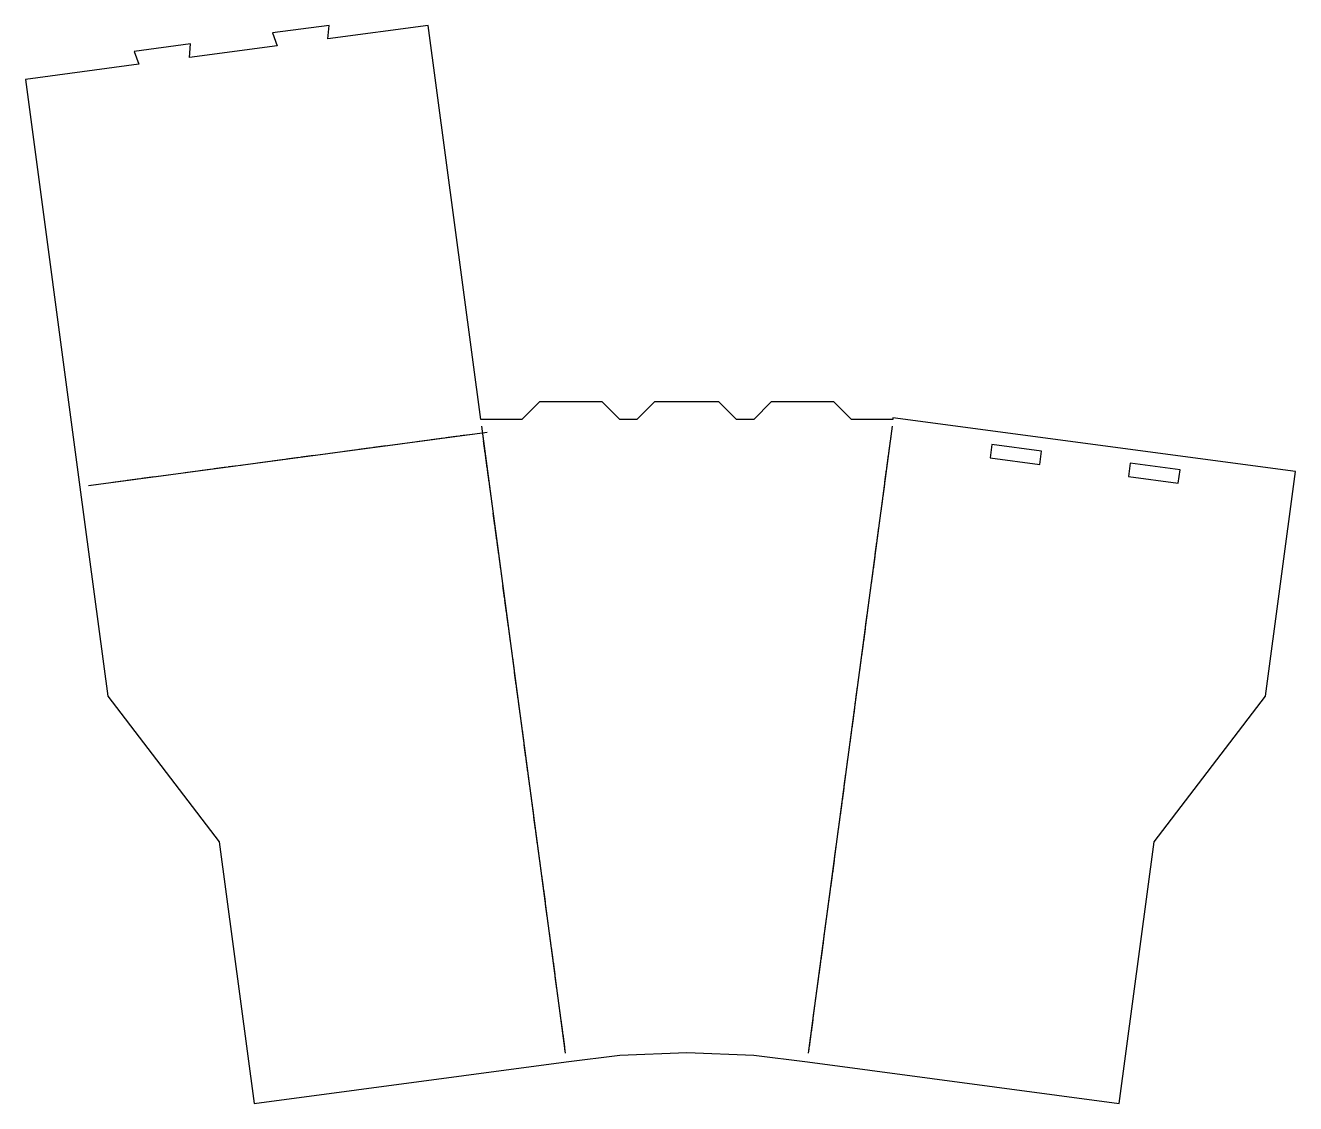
# Model space of a CAD drawing. Header units: metres. Extents: x 0 to 304, y 0 to 258.
import ezdxf

# ---------------------------------------------------------------- set-up
doc = ezdxf.new("R2010")
doc.units = ezdxf.units.M

msp = doc.modelspace()

# ---------------------------------------------------------------- linework, layer by layer
at = {"layer": 'CUT'}
for points in [[(-0.08429, 245.34473), (12.9955, 147.62247), (19.70144, 97.51922), (46.38108, 62.62814), (54.77464, -0.08429), (129.49739, 9.91675), (129.50034, 9.8947), (142.36462, 11.5226), (158.41483, 12.19644), (174.46504, 11.5226), (187.32931, 9.8947), (187.33226, 9.91675), (262.05501, -0.08429), (270.44857, 62.62814), (297.12822, 97.51922), (304.33536, 151.36734), (207.84153, 164.28232), (207.78391, 163.85184), (197.89917, 163.85184), (193.69917, 168.05184), (178.68376, 168.05184), (174.48376, 163.85184), (170.34589, 163.85184), (166.14589, 168.05184), (150.68376, 168.05184), (146.48376, 163.85184), (142.34589, 163.85184), (138.14589, 168.05184), (123.13048, 168.05184), (118.93048, 163.85184), (109.04572, 163.85184), (96.40945, 258.26048), (72.40175, 255.04703), (72.67985, 258.28757), (59.11384, 256.47175), (60.23438, 253.41842), (39.23775, 250.60801), (39.51585, 253.84855), (25.94984, 252.03273), (27.07038, 248.9794), (-0.08429, 245.34473)], [(231.10555, 154.66109), (243.04904, 153.06254), (243.47687, 156.25904), (231.53337, 157.85758), (231.10555, 154.66109)], [(264.26958, 150.22233), (276.21308, 148.62378), (276.64091, 151.82028), (264.69741, 153.41882), (264.26958, 150.22233)]]:
    msp.add_lwpolyline(points, close=True, dxfattribs=at)
at = {"layer": 'SCORE'}
for p, q in [((109.18905, 162.21571), (109.58703, 159.24223)), ((207.6406, 162.21571), (207.24262, 159.24223)), ((93.22436, 158.43617), (90.25087, 158.03819)), ((96.69342, 158.90048), (93.71994, 158.5025)), ((100.16249, 159.36479), (97.189, 158.96681)), ((103.63155, 159.8291), (100.65807, 159.43112)), ((107.10062, 160.29341), (104.12713, 159.89543)), ((110.56969, 160.75772), (107.5962, 160.35974)), ((109.65336, 158.74664), (110.05134, 155.77316)), ((207.17629, 158.74664), (206.77831, 155.77316)), ((72.40996, 155.65032), (69.43648, 155.25234)), ((75.87903, 156.11463), (72.90554, 155.71665)), ((79.34809, 156.57894), (76.37461, 156.18096)), ((82.81716, 157.04325), (79.84367, 156.64527)), ((86.28623, 157.50756), (83.31274, 157.10958)), ((89.75529, 157.97186), (86.78181, 157.57389)), ((110.11767, 155.27758), (110.51564, 152.30409)), ((206.71198, 155.27758), (206.31401, 152.30409)), ((48.1265, 152.40016), (45.15302, 152.00218)), ((51.59557, 152.86447), (48.62208, 152.46649)), ((55.06463, 153.32878), (52.09115, 152.9308)), ((58.5337, 153.79309), (55.56021, 153.39511)), ((62.00276, 154.2574), (59.02928, 153.85942)), ((65.47183, 154.7217), (62.49835, 154.32372)), ((68.9409, 155.18601), (65.96741, 154.78803)), ((27.31211, 149.61431), (24.33862, 149.21633)), ((30.78117, 150.07862), (27.80769, 149.68064)), ((34.25024, 150.54293), (31.27675, 150.14495)), ((37.7193, 151.00723), (34.74582, 150.60926)), ((41.18837, 151.47154), (38.21488, 151.07356)), ((44.65744, 151.93585), (41.68395, 151.53787)), ((110.58197, 151.80851), (110.97995, 148.83503)), ((206.24768, 151.80851), (205.8497, 148.83503)), ((16.90491, 148.22138), (15.04223, 147.97208)), ((20.37398, 148.68569), (17.40049, 148.28771)), ((23.84304, 149.15), (20.86956, 148.75202)), ((111.04628, 148.33945), (111.44426, 145.36596)), ((205.78337, 148.33945), (205.38539, 145.36596)), ((111.51059, 144.87038), (111.90856, 141.8969)), ((205.31906, 144.87038), (204.92109, 141.8969)), ((111.97489, 141.40131), (112.37287, 138.42783)), ((204.85476, 141.40131), (204.45678, 138.42783)), ((112.4392, 137.93225), (112.83718, 134.95876)), ((204.39045, 137.93225), (203.99247, 134.95876)), ((112.90351, 134.46318), (113.30149, 131.4897)), ((203.92614, 134.46318), (203.52817, 131.4897)), ((113.36781, 130.99412), (113.76579, 128.02063)), ((203.46184, 130.99412), (203.06386, 128.02063)), ((113.83212, 127.52505), (114.2301, 124.55157)), ((202.99753, 127.52505), (202.59955, 124.55157)), ((114.29643, 124.05598), (114.69441, 121.0825)), ((202.53322, 124.05598), (202.13524, 121.0825)), ((114.76074, 120.58692), (115.15871, 117.61343)), ((202.06892, 120.58692), (201.67094, 117.61343)), ((115.22504, 117.11785), (115.62302, 114.14437)), ((201.60461, 117.11785), (201.20663, 114.14437)), ((115.68935, 113.64879), (116.08733, 110.6753)), ((201.1403, 113.64879), (200.74232, 110.6753)), ((116.15366, 110.17972), (116.55163, 107.20624)), ((200.67599, 110.17972), (200.27802, 107.20624)), ((116.61796, 106.71065), (117.01594, 103.73717)), ((200.21169, 106.71065), (199.81371, 103.73717)), ((117.08227, 103.24159), (117.48025, 100.2681)), ((199.74738, 103.24159), (199.3494, 100.2681)), ((117.54658, 99.77252), (117.94455, 96.79904)), ((199.28307, 99.77252), (198.8851, 96.79904)), ((118.01088, 96.30346), (118.40886, 93.32997)), ((198.81877, 96.30346), (198.42079, 93.32997)), ((118.47519, 92.83439), (118.87317, 89.8609)), ((198.35446, 92.83439), (197.95648, 89.8609)), ((118.9395, 89.36532), (119.33747, 86.39184)), ((197.89015, 89.36532), (197.49218, 86.39184)), ((119.4038, 85.89626), (119.80178, 82.92277)), ((197.42585, 85.89626), (197.02787, 82.92277)), ((119.86811, 82.42719), (120.26609, 79.45371)), ((196.96154, 82.42719), (196.56356, 79.45371)), ((120.33242, 78.95813), (120.7304, 75.98464)), ((196.49723, 78.95813), (196.09926, 75.98464)), ((120.79672, 75.48906), (121.1947, 72.51557)), ((196.03293, 75.48906), (195.63495, 72.51557)), ((121.26103, 72.01999), (121.65901, 69.04651)), ((195.56862, 72.01999), (195.17064, 69.04651)), ((121.72534, 68.55093), (122.12332, 65.57744)), ((195.10431, 68.55093), (194.70633, 65.57744)), ((122.18965, 65.08186), (122.58762, 62.10838)), ((194.64001, 65.08186), (194.24203, 62.10838)), ((122.65395, 61.6128), (123.05193, 58.63931)), ((194.1757, 61.6128), (193.77772, 58.63931)), ((123.11826, 58.14373), (123.51624, 55.17024)), ((193.71139, 58.14373), (193.31341, 55.17024)), ((123.58257, 54.67466), (123.98054, 51.70118)), ((193.24708, 54.67466), (192.84911, 51.70118)), ((124.04687, 51.2056), (124.44485, 48.23211)), ((192.78278, 51.2056), (192.3848, 48.23211)), ((124.51118, 47.73653), (124.90916, 44.76305)), ((192.31847, 47.73653), (191.92049, 44.76305)), ((124.97549, 44.26747), (125.37346, 41.29398)), ((191.85416, 44.26747), (191.45619, 41.29398)), ((125.43979, 40.7984), (125.83777, 37.82491)), ((191.38986, 40.7984), (190.99188, 37.82491)), ((125.9041, 37.32933), (126.30208, 34.35585)), ((190.92555, 37.32933), (190.52757, 34.35585)), ((126.36841, 33.86027), (126.76638, 30.88678)), ((190.46124, 33.86027), (190.06327, 30.88678)), ((126.83271, 30.3912), (127.23069, 27.41772)), ((189.99694, 30.3912), (189.59896, 27.41772)), ((127.29702, 26.92214), (127.695, 23.94865)), ((189.53263, 26.92214), (189.13465, 23.94865)), ((127.76133, 23.45307), (128.15931, 20.47958)), ((189.06832, 23.45307), (188.67035, 20.47958)), ((128.22564, 19.984), (128.62361, 17.01052)), ((188.60402, 19.984), (188.20604, 17.01052)), ((128.68994, 16.51494), (129.08792, 13.54145)), ((188.13971, 16.51494), (187.74173, 13.54145)), ((129.15425, 13.04587), (129.29646, 11.98336)), ((187.6754, 13.04587), (187.53319, 11.98336))]:
    msp.add_line(p, q, dxfattribs=at)
at = {"layer": 'SCORE2'}
for p, q in [((109.18905, 162.21571), (129.29646, 11.98336)), ((207.6406, 162.21571), (187.53319, 11.98336)), ((110.56969, 160.75772), (15.04223, 147.97208))]:
    msp.add_line(p, q, dxfattribs=at)

doc.saveas('drawing.dxf')
